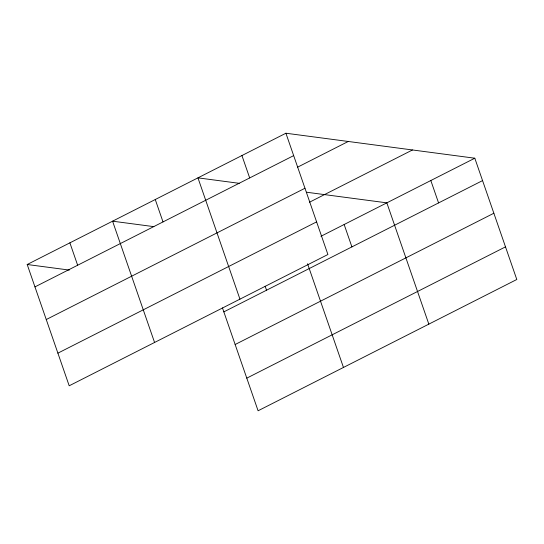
<?xml version="1.0" encoding="UTF-8"?>
<svg xmlns="http://www.w3.org/2000/svg" width="544" height="544" viewBox="0 0 544 544"><rect width="100%" height="100%" fill="white"/><g stroke="black" fill="none" stroke-linecap="round" stroke-linejoin="round"><path stroke-width="0.82" d="M285.913 133.226L327.91 254.51L69.197 385.791L27.2 264.506L285.913 133.226L474.803 158.209L516.8 279.494L258.087 410.774L222.462 307.884M34.952 286.899L293.665 155.618M297.554 167.192L348.248 141.474M46.254 319.532L304.966 188.251M309.529 202.205L412.468 149.967M57.895 353.151L316.608 221.877M320.94 236.286L474.803 158.209M223.842 311.882L482.555 180.601M235.144 344.515L493.857 213.234M246.786 378.141L505.498 246.86M239.224 183.321L197.948 177.861L239.945 299.146M306.394 192.209L386.838 202.844L428.835 324.129M153.85 226.644L112.574 221.184L154.571 342.468M27.2 264.506L69.319 270.076M430.821 180.526L438.573 202.919M344.155 224.509L351.907 246.901M307.557 263.765L343.461 367.452M241.93 155.543L249.682 177.936M265.146 286.226L266.533 290.224M155.264 199.526L163.016 221.918M69.89 242.848L77.642 265.234"/></g></svg>
